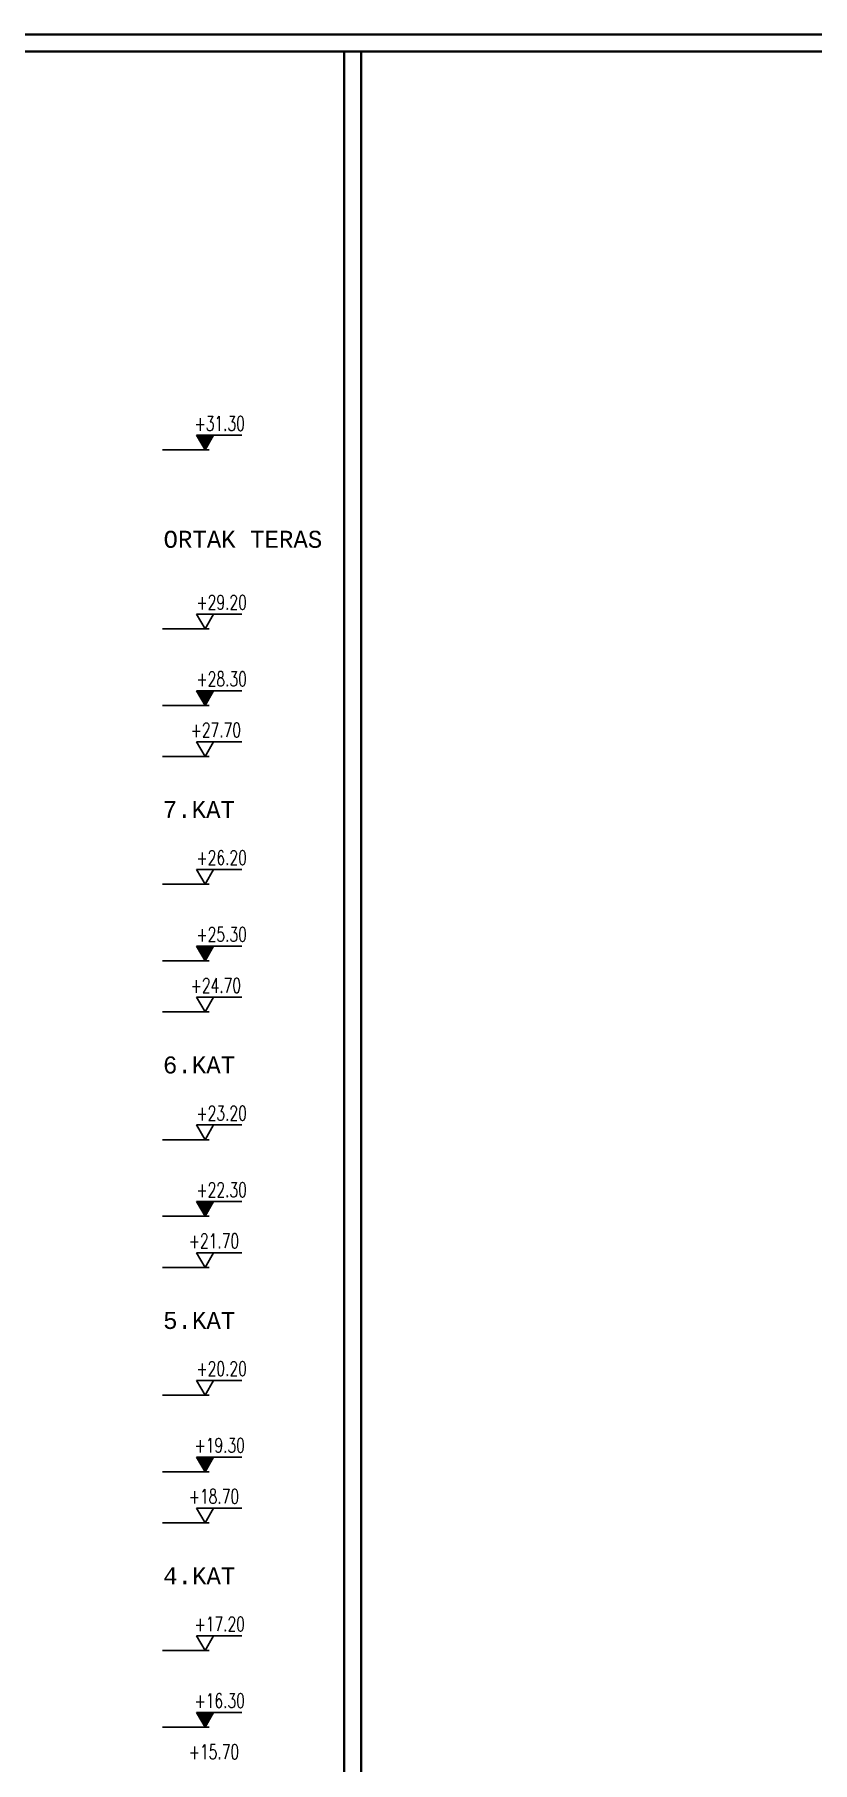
# Model space of a CAD drawing. Header units: inches. Extents: x -7543 to -822, y 102837 to 190349.
# Drawn here: x -824.5151 to -824.3325, y 102837.0336 to 102837.4395 of the extents above; entities that cross this region are included whole.
import ezdxf
from ezdxf.enums import TextEntityAlignment as Align

# ---------------------------------------------------------------- set-up
doc = ezdxf.new("R2010")
doc.units = ezdxf.units.IN
doc.header["$MEASUREMENT"] = 0
doc.layers.add('DUVAR', color=7, linetype='Continuous', lineweight=35, true_color=0xfc4642)
doc.layers.add('ICOL', color=55, linetype='Continuous', lineweight=25)
doc.layers.add('YAZI', color=7, linetype='Continuous', lineweight=25)
doc.styles.add('ISIM', font='monos.ttf', dxfattribs={"width": 1.1, "height": 200})
doc.styles.add('KAPı-PEN', font='simplex.shx', dxfattribs={"width": 0.7, "height": 10})

msp = doc.modelspace()

# ---------------------------------------------------------------- hatches: boundary and pattern name
at = {"layer": 'ICOL'}
for points in [[(-824.47709, 102837.34535), (-824.47309, 102837.34535), (-824.47509, 102837.34189)], [(-824.47709, 102837.28535), (-824.47309, 102837.28535), (-824.47509, 102837.28189)], [(-824.47709, 102837.22535), (-824.47309, 102837.22535), (-824.47509, 102837.22189)], [(-824.47709, 102837.16535), (-824.47309, 102837.16535), (-824.47509, 102837.16189)], [(-824.47709, 102837.10535), (-824.47309, 102837.10535), (-824.47509, 102837.10189)], [(-824.47709, 102837.04535), (-824.47309, 102837.04535), (-824.47509, 102837.04189)]]:
    msp.add_hatch(color=2, dxfattribs=at).paths.add_polyline_path(points)

# ---------------------------------------------------------------- linework, layer by layer
at = {"layer": 'DUVAR'}
for p, q in [((-837.60507, 102837.43946), (-821.98956, 102837.43946)), ((-837.60107, 102837.43546), (-821.99356, 102837.43546)), ((-824.44239, 102836.66908), (-824.44239, 102837.43546)), ((-824.43839, 102836.66908), (-824.43839, 102837.43546))]:
    msp.add_line(p, q, dxfattribs=at)
at = {"layer": 'ICOL', "color": 2}
for p, q in [((-824.47709, 102837.34535), (-824.47509, 102837.34189)), ((-824.46647, 102837.34535), (-824.47709, 102837.34535)), ((-824.47509, 102837.34189), (-824.47309, 102837.34535)), ((-824.47409, 102837.34189), (-824.48509, 102837.34189)), ((-824.47709, 102837.30335), (-824.47509, 102837.29989)), ((-824.46647, 102837.30335), (-824.47709, 102837.30335)), ((-824.47509, 102837.29989), (-824.47309, 102837.30335)), ((-824.47409, 102837.29989), (-824.48509, 102837.29989)), ((-824.47709, 102837.28535), (-824.47509, 102837.28189)), ((-824.46647, 102837.28535), (-824.47709, 102837.28535)), ((-824.47509, 102837.28189), (-824.47309, 102837.28535)), ((-824.47409, 102837.28189), (-824.48509, 102837.28189)), ((-824.46647, 102837.27335), (-824.47709, 102837.27335)), ((-824.47709, 102837.27335), (-824.47509, 102837.26989)), ((-824.47509, 102837.26989), (-824.47309, 102837.27335)), ((-824.47409, 102837.26989), (-824.48509, 102837.26989)), ((-824.47709, 102837.24335), (-824.47509, 102837.23989)), ((-824.46647, 102837.24335), (-824.47709, 102837.24335)), ((-824.47509, 102837.23989), (-824.47309, 102837.24335)), ((-824.47409, 102837.23989), (-824.48509, 102837.23989)), ((-824.47409, 102837.22189), (-824.48509, 102837.22189)), ((-824.47709, 102837.22535), (-824.47509, 102837.22189)), ((-824.46647, 102837.22535), (-824.47709, 102837.22535)), ((-824.47509, 102837.22189), (-824.47309, 102837.22535)), ((-824.47409, 102837.20989), (-824.48509, 102837.20989)), ((-824.46647, 102837.21335), (-824.47709, 102837.21335)), ((-824.47709, 102837.21335), (-824.47509, 102837.20989)), ((-824.47509, 102837.20989), (-824.47309, 102837.21335)), ((-824.47709, 102837.18335), (-824.47509, 102837.17989)), ((-824.46647, 102837.18335), (-824.47709, 102837.18335)), ((-824.47509, 102837.17989), (-824.47309, 102837.18335)), ((-824.47409, 102837.17989), (-824.48509, 102837.17989)), ((-824.47709, 102837.16535), (-824.47509, 102837.16189)), ((-824.46647, 102837.16535), (-824.47709, 102837.16535)), ((-824.47509, 102837.16189), (-824.47309, 102837.16535)), ((-824.47409, 102837.16189), (-824.48509, 102837.16189)), ((-824.46647, 102837.15335), (-824.47709, 102837.15335)), ((-824.47709, 102837.15335), (-824.47509, 102837.14989)), ((-824.47509, 102837.14989), (-824.47309, 102837.15335)), ((-824.47409, 102837.14989), (-824.48509, 102837.14989)), ((-824.47709, 102837.12335), (-824.47509, 102837.11989)), ((-824.46647, 102837.12335), (-824.47709, 102837.12335)), ((-824.47509, 102837.11989), (-824.47309, 102837.12335)), ((-824.47409, 102837.11989), (-824.48509, 102837.11989)), ((-824.47709, 102837.10535), (-824.47509, 102837.10189)), ((-824.46647, 102837.10535), (-824.47709, 102837.10535)), ((-824.47509, 102837.10189), (-824.47309, 102837.10535)), ((-824.47409, 102837.10189), (-824.48509, 102837.10189)), ((-824.46647, 102837.09335), (-824.47709, 102837.09335)), ((-824.47709, 102837.09335), (-824.47509, 102837.08989)), ((-824.47509, 102837.08989), (-824.47309, 102837.09335)), ((-824.47409, 102837.08989), (-824.48509, 102837.08989)), ((-824.47709, 102837.06335), (-824.47509, 102837.05989)), ((-824.46647, 102837.06335), (-824.47709, 102837.06335)), ((-824.47509, 102837.05989), (-824.47309, 102837.06335)), ((-824.47409, 102837.05989), (-824.48509, 102837.05989)), ((-824.47709, 102837.04535), (-824.47509, 102837.04189)), ((-824.46647, 102837.04535), (-824.47709, 102837.04535)), ((-824.47509, 102837.04189), (-824.47309, 102837.04535)), ((-824.47409, 102837.04189), (-824.48509, 102837.04189))]:
    msp.add_line(p, q, dxfattribs=at)

# ---------------------------------------------------------------- texts
at = {"layer": 'ICOL', "color": 2, "style": 'KAPı-PEN', "width": 0.7}
for tag, p in [('+31.30', (-824.47165, 102837.34642)), ('+29.20', (-824.4712, 102837.30442)), ('+28.30', (-824.4712, 102837.28642)), ('+27.70', (-824.47256, 102837.27442)), ('+26.20', (-824.4712, 102837.24442)), ('+25.30', (-824.4712, 102837.22642)), ('+24.70', (-824.47256, 102837.21442)), ('+23.20', (-824.4712, 102837.18442)), ('+22.30', (-824.4712, 102837.16642)), ('+21.70', (-824.47301, 102837.15442)), ('+20.20', (-824.4712, 102837.12442)), ('+19.30', (-824.47165, 102837.10642)), ('+18.70', (-824.47301, 102837.09442)), ('+17.20', (-824.47165, 102837.06442)), ('+16.30', (-824.47165, 102837.04642)), ('+15.70', (-824.47301, 102837.03442))]:
    msp.add_attdef(tag, text='+17.50', height=0.0034, dxfattribs=at).set_placement(p, align=Align.CENTER)
at = {"layer": 'YAZI', "style": 'ISIM'}
for s, p in [('ORTAK TERAS', (-824.48484, 102837.31891)), ('7.KAT', (-824.48501, 102837.25544)), ('6.KAT', (-824.48497, 102837.19544)), ('5.KAT', (-824.48493, 102837.13544)), ('4.KAT', (-824.48492, 102837.07544))]:
    msp.add_text(s, height=0.004, dxfattribs=at).set_placement(p)

doc.saveas('drawing.dxf')
